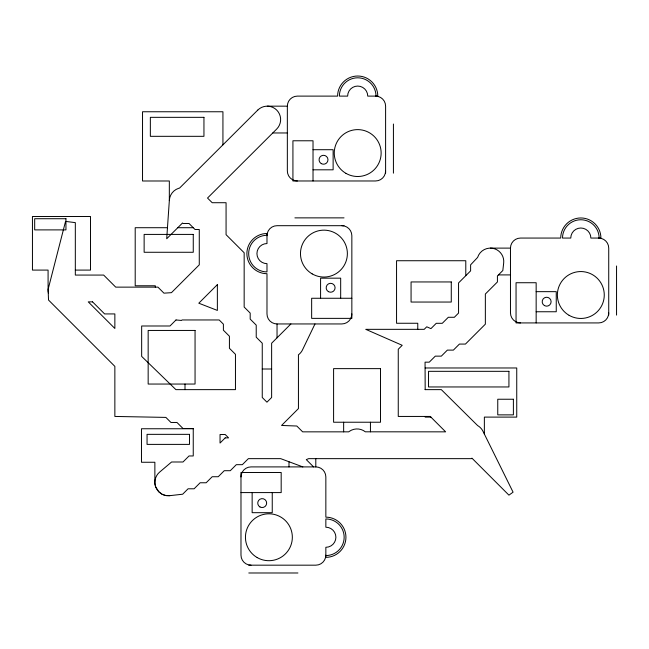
<?xml version="1.0" encoding="UTF-8"?>
<svg xmlns="http://www.w3.org/2000/svg" width="649" height="649" viewBox="0 0 649 649"><rect width="100%" height="100%" fill="white"/><g stroke="black" fill="none" stroke-linecap="round" stroke-linejoin="round"><path stroke-width="0.97" d="M314.976 323.948L302.507 349.86A13.402 13.402 0 0 1 299.359 354.038L298.435 354.792L298.435 408.586L281.561 425.46L296.812 426.02L302.645 431.845L348.732 431.845L349.381 431.342A13.402 13.402 0 0 1 365.338 431.812L445.636 431.845L430.23 416.439L398.259 416.439L398.259 349.251L402.202 345.3L365.76 329.335L424.195 329.335L426.742 326.796L430.936 328.629L436.258 323.307L442.285 323.307L448.313 317.28L454.349 317.28L458.559 313.069L458.559 282.923L470.614 270.86L470.614 264.833L477.615 257.418A13.402 13.402 0 0 1 489.273 248.153L490.587 248.113A13.402 13.402 0 0 1 503.681 263.032L502.829 270.519L497.418 275.93L497.418 281.958L485.355 294.021L485.355 324.167L465.447 344.075L459.419 344.075L453.383 350.111L447.356 350.111L441.328 356.139L435.301 356.139L429.265 362.166L425.054 362.166L425.176 389.635M290.898 323.948L271.631 343.216L271.631 397.488L266.942 402.177L262.253 397.488L262.253 343.216L256.225 337.188L256.225 325.125L250.189 319.097L250.189 313.069L244.162 307.042L244.162 252.769L226.071 234.678L226.071 202.715L212.199 202.715L207.526 198.042L276.701 129.046A13.402 13.402 0 0 0 276.725 110.095A13.402 13.402 0 0 0 257.775 110.079M257.783 110.07L179.578 188.072L178.467 188.38A13.402 13.402 0 0 0 169.365 200.16L166.704 238.759L182.515 222.988L183.002 223.483L189.037 223.483L195.065 229.511L199.275 229.511L199.275 264.833L171.441 292.667L163.954 293.161L157.926 287.134L115.717 287.134L103.662 275.071L75.325 275.071L75.325 222.639L65.541 221.39L48.107 289.405L48.529 300.049L114.857 366.377L114.857 416.439L165.884 417.404L170.947 422.467L176.974 422.467L183.002 428.494L193.248 428.494L193.248 455.963L189.037 455.963L183.002 461.991L171.587 461.991L159.613 472.123C155.541 475.514 153.845 481.396 155.509 486.434M169.681 495.674L169.024 495.714M267.258 106.16L287.345 106.16A10.051 10.051 0 0 1 297.388 96.109L337.594 96.109A20.103 20.103 0 0 1 357.688 76.014A20.103 20.103 0 0 1 377.791 96.109L367.74 96.109A10.051 10.051 0 0 0 357.688 86.066A10.051 10.051 0 0 0 347.637 96.109L339.378 96.109A18.31 18.31 0 0 1 357.688 77.799A18.31 18.31 0 0 1 376.006 96.109M168.367 495.747L167.71 495.731M272.783 132.964L287.345 132.964M313.021 149.708L333.124 149.708L333.124 169.811L313.021 169.811M294.897 217.869L344.027 217.869M344.027 225.69L277.034 225.69A10.051 10.051 0 0 0 266.982 235.733M167.458 227.71L135.203 227.71L135.203 285.771L155.298 285.771L155.298 287.134M177.777 227.71L193.264 227.71M490.368 248.113L510.471 248.113A10.051 10.051 0 0 1 520.522 238.061L560.72 238.061A20.103 20.103 0 0 1 580.814 217.959A20.103 20.103 0 0 1 600.917 238.061L590.866 238.061A10.051 10.051 0 0 0 580.814 228.01A10.051 10.051 0 0 0 570.771 238.061L562.505 238.061A18.31 18.31 0 0 1 580.814 219.751A18.31 18.31 0 0 1 599.132 238.061M75.325 270.089L90.511 270.089L90.511 216.49L32.45 216.49L32.45 270.089L48.083 270.089L48.099 290.452M498.44 274.908L510.471 274.908M536.155 291.661L556.25 291.661L556.25 311.755L536.155 311.755M351.847 298.264L311.65 298.264L311.65 318.367L351.847 318.367L351.847 235.733A10.051 10.051 0 0 0 341.796 225.69M266.982 235.287A18.31 18.31 0 0 0 248.672 253.605A18.31 18.31 0 0 0 266.982 271.915L266.982 263.648A10.051 10.051 0 0 1 256.931 253.605A10.051 10.051 0 0 1 266.982 243.553L266.982 233.502A20.103 20.103 0 0 0 246.88 253.605A20.103 20.103 0 0 0 266.982 273.7L266.982 313.897A10.051 10.051 0 0 0 277.034 323.948L341.796 323.948A10.051 10.051 0 0 0 351.847 313.897M425.176 367.975L516.742 367.975L516.742 417.104L484.365 417.104L484.365 434.076M262.253 369.005L271.631 369.005M425.054 389.635L441.328 389.635L477.648 425.59A13.402 13.402 0 0 1 482.978 431.269L513.075 492.169L508.93 495.146L471.953 458.162L471.474 458.648L308.64 458.648L306.287 459.614L313.589 466.907M430.895 417.104L425.176 417.104L425.176 416.439M193.248 428.754L141.474 428.754L141.474 462.258L154.868 462.258L154.876 482.45M325.847 555.568A18.31 18.31 0 0 0 344.157 537.258A18.31 18.31 0 0 0 325.847 518.94L325.847 527.207A10.051 10.051 0 0 1 335.89 537.258A10.051 10.051 0 0 1 325.847 547.302L325.847 557.353A20.103 20.103 0 0 0 345.941 537.258A20.103 20.103 0 0 0 325.847 517.156L325.847 476.958A10.051 10.051 0 0 0 315.795 466.907L251.025 466.907A10.051 10.051 0 0 0 240.982 476.958M240.982 492.591L281.179 492.591L281.179 472.488L240.982 472.488L240.982 555.122A10.051 10.051 0 0 0 251.025 565.174M248.794 565.174L315.795 565.174A10.051 10.051 0 0 0 325.847 555.122M248.794 572.986L297.923 572.986M167.053 495.698L166.404 495.609M165.852 495.536L169.778 495.666L182.661 494.214L188.072 488.794L194.108 488.794L200.135 482.767L206.163 482.767L212.199 476.731L218.226 476.731L224.254 470.703L230.281 470.703L236.317 464.676L242.345 464.676L248.372 458.648L280.692 458.648L302.84 466.907M165.755 495.511L165.114 495.365M165.844 495.536L162.128 494.27L158.421 491.415M164.473 495.203L163.856 494.992M163.232 494.765L162.639 494.497M162.039 494.214L161.479 493.889M160.911 493.548L160.376 493.167M159.768 492.713L159.354 492.34M158.932 491.966L155.509 486.442M157.975 490.928L157.577 490.409M157.188 489.881L156.839 489.322M156.506 488.754L156.214 488.17M155.93 487.569L155.703 486.961M155.476 486.336L155.314 485.703M155.152 485.063L155.046 484.422M48.407 293.056L48.286 292.415M154.949 483.765L154.908 483.116M48.188 291.766L48.131 291.109M616.55 265.976L616.55 315.106M608.73 315.106L608.73 248.113A10.051 10.051 0 0 0 598.686 238.061M536.155 322.926L536.155 282.729L516.052 282.729L516.052 322.926L598.686 322.926A10.051 10.051 0 0 0 608.73 312.875M510.471 248.113L510.471 312.875A10.051 10.051 0 0 0 520.522 322.926M465.787 275.687L465.787 260.728L396.555 260.728L396.555 323.259L417.769 323.259L417.769 329.335M393.424 124.024L393.424 173.161M385.603 173.161L385.603 106.16A10.051 10.051 0 0 0 375.56 96.109M370.441 422.231L370.441 431.845M343.646 422.231L343.646 431.845M340.676 298.264L340.676 278.17L320.582 278.17L320.582 298.264M315.795 458.648L315.795 466.907M313.021 180.974L313.021 140.776L292.926 140.776L292.926 180.974L375.56 180.974A10.051 10.051 0 0 0 385.603 170.922M288.992 461.739L288.992 466.907M287.345 106.16L287.345 170.922A10.051 10.051 0 0 0 297.388 180.974M277.034 323.948L277.034 337.821M272.247 492.591L272.247 512.686L252.145 512.686L252.145 492.591M222.932 144.832L222.932 111.758L142.529 111.758L142.529 180.99L169.332 180.99L169.332 200.622M185.006 384.046L185.006 389.635M176.009 319.965L169.989 325.993L141.66 325.993L141.66 356.39L175.903 389.635L235.457 389.635L235.457 354.322L229.422 348.286L229.422 336.231L223.394 330.195L223.394 324.167L219.184 319.957L182.044 319.957L181.55 320.46L176.009 319.965M217.366 284.643L198.797 303.205L217.366 310.425L217.366 284.643M225.211 437.872L220.043 443.048L220.043 434.522L225.211 434.522L228.562 437.872L225.211 437.872M203.948 117.339L150.349 117.339L150.349 136.322L203.948 136.322L203.948 117.339M65.947 218.721L34.681 218.721L34.681 229.892L65.947 229.892L65.947 218.721M193.264 234.411L144.135 234.411L144.135 252.274L193.264 252.274L193.264 234.411M451.274 281.95L411.068 281.95L411.068 302.045L451.274 302.045L451.274 281.95M92.556 301.866L88.248 301.866L114.857 328.475L114.857 313.929L104.619 313.929L92.556 301.866M195.057 330.446L148.159 330.446L148.159 384.046L195.057 384.046L195.057 330.446M380.492 368.632L333.594 368.632L333.594 422.231L380.492 422.231L380.492 368.632M508.93 371.325L428.527 371.325L428.527 386.958L508.93 386.958L508.93 371.325M513.391 399.24L497.759 399.24L497.759 414.873L513.391 414.873L513.391 399.24M189.484 434.343L147.055 434.343L147.055 444.387L189.484 444.387L189.484 434.343M259.965 506.958A4.47 4.47 0 0 0 266.658 503.089A4.47 4.47 0 0 0 259.965 499.219A4.47 4.47 0 0 0 259.965 506.958M257.166 557.564A23.453 23.453 0 0 0 292.342 537.258A23.453 23.453 0 0 0 257.166 516.945A23.453 23.453 0 0 0 257.166 557.564M321.287 163.629A4.47 4.47 0 0 0 327.988 159.759A4.47 4.47 0 0 0 321.287 155.89A4.47 4.47 0 0 0 321.287 163.629M345.966 173.364A23.453 23.453 0 0 0 381.141 153.059A23.453 23.453 0 0 0 345.966 132.753A23.453 23.453 0 0 0 345.966 173.364M544.414 305.574A4.47 4.47 0 0 0 551.115 301.712A4.47 4.47 0 0 0 544.414 297.842A4.47 4.47 0 0 0 544.414 305.574M569.092 315.317A23.453 23.453 0 0 0 604.268 295.011A23.453 23.453 0 0 0 569.092 274.697A23.453 23.453 0 0 0 569.092 315.317M328.394 291.636A4.47 4.47 0 0 0 335.095 287.767A4.47 4.47 0 0 0 328.394 283.905A4.47 4.47 0 0 0 328.394 291.636M312.201 273.91A23.453 23.453 0 0 0 347.377 253.605A23.453 23.453 0 0 0 312.201 233.291A23.453 23.453 0 0 0 312.201 273.91"/></g></svg>
